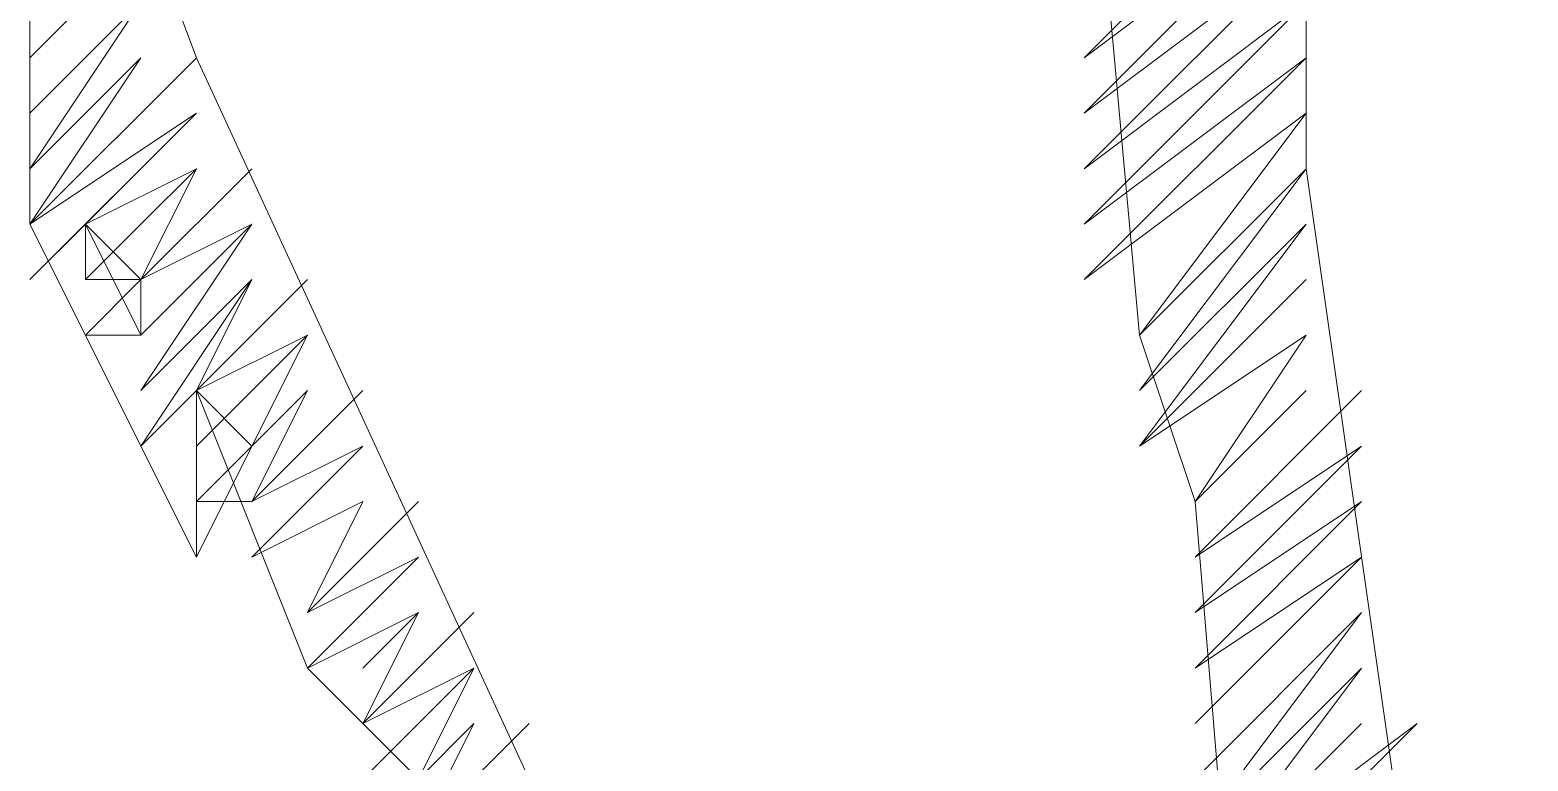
# Model space of a CAD drawing. Header units: millimetres. Extents: x 24 to 410, y 10 to 282.
# Drawn here: x 285.708 to 286.851, y 15.211 to 15.769 of the extents above; entities that cross this region are included whole.
import ezdxf

# ---------------------------------------------------------------- set-up
doc = ezdxf.new("R2010")
doc.units = ezdxf.units.MM
doc.layers.add('Watermark', color=7, linetype='Continuous')

msp = doc.modelspace()

# ---------------------------------------------------------------- linework, layer by layer
at = {"layer": 'Watermark', "color": 7, "lineweight": 0}
msp.add_lwpolyline([(285.707667, 16.086667), (285.707667, 16.171333), (285.834667, 16.171333), (286.046333, 16.298333), (286.215667, 16.298333), (286.385, 16.383), (286.427333, 16.383), (286.427333, 16.256), (286.469667, 16.171333), (286.469667, 16.086667), (286.512, 16.002), (286.554333, 15.536333), (286.596667, 15.409333), (286.639, 14.901333), (286.681333, 14.816667), (286.681333, 14.562667), (286.596667, 14.605), (286.342667, 14.901333), (286.215667, 15.028333), (286.088667, 15.197667), (285.834667, 15.748)], close=True, dxfattribs=at)
for points in [[(286.512, 15.748), (286.681333, 15.917333)], [(286.512, 15.748), (286.681333, 15.917333)], [(286.512, 15.748), (286.681333, 15.917333)], [(286.512, 15.748), (286.681333, 15.917333)], [(286.512, 15.748), (286.681333, 15.917333)], [(286.512, 15.748), (286.681333, 15.917333)], [(286.512, 15.748), (286.681333, 15.917333)], [(286.512, 15.748), (286.681333, 15.917333)], [(285.707667, 15.790333), (285.707667, 15.621), (285.834667, 15.367), (285.877, 15.451667), (285.834667, 15.494), (285.919333, 15.282333), (286.046333, 15.155333), (286.385, 14.774333), (286.258, 14.816667), (286.046333, 15.113), (286.004, 15.070667), (286.046333, 15.028333), (286.427333, 14.605), (286.766, 14.393333), (286.850667, 14.478), (286.808333, 14.774333), (286.681333, 15.663333), (286.681333, 15.875)], [(286.512, 15.748), (286.681333, 15.875)], [(286.512, 15.748), (286.681333, 15.875)], [(286.512, 15.748), (286.681333, 15.875)], [(286.512, 15.748), (286.681333, 15.875)], [(286.512, 15.748), (286.681333, 15.875)], [(286.512, 15.748), (286.681333, 15.875)], [(286.512, 15.705667), (286.681333, 15.875)], [(286.512, 15.705667), (286.681333, 15.875)], [(286.512, 15.705667), (286.681333, 15.875)], [(286.512, 15.705667), (286.681333, 15.875)], [(286.512, 15.705667), (286.681333, 15.875)], [(286.512, 15.705667), (286.681333, 15.875)], [(286.512, 15.705667), (286.681333, 15.875)], [(286.512, 15.705667), (286.681333, 15.875)], [(286.512, 15.705667), (286.681333, 15.875)], [(285.707667, 15.748), (285.792333, 15.832667)], [(285.707667, 15.748), (285.792333, 15.832667)], [(285.707667, 15.748), (285.792333, 15.832667)], [(285.707667, 15.748), (285.792333, 15.832667)], [(285.707667, 15.748), (285.792333, 15.832667)], [(285.707667, 15.748), (285.792333, 15.832667)], [(285.707667, 15.748), (285.792333, 15.832667)], [(285.707667, 15.748), (285.792333, 15.832667)], [(285.707667, 15.748), (285.792333, 15.832667)], [(285.707667, 15.748), (285.792333, 15.832667)], [(285.707667, 15.748), (285.792333, 15.832667)], [(285.707667, 15.748), (285.792333, 15.832667)], [(285.707667, 15.748), (285.792333, 15.832667)], [(285.707667, 15.748), (285.792333, 15.832667)], [(286.512, 15.705667), (286.681333, 15.832667)], [(286.512, 15.705667), (286.681333, 15.832667)], [(286.512, 15.705667), (286.681333, 15.832667)], [(286.512, 15.705667), (286.681333, 15.832667)], [(286.512, 15.705667), (286.681333, 15.832667)], [(286.512, 15.705667), (286.681333, 15.832667)], [(286.512, 15.663333), (286.681333, 15.832667)], [(286.512, 15.663333), (286.681333, 15.832667)], [(286.512, 15.663333), (286.681333, 15.832667)], [(286.512, 15.663333), (286.681333, 15.832667)], [(286.512, 15.663333), (286.681333, 15.832667)], [(286.512, 15.663333), (286.681333, 15.832667)], [(286.512, 15.663333), (286.681333, 15.832667)], [(286.512, 15.663333), (286.681333, 15.832667)], [(285.707667, 15.705667), (285.792333, 15.790333)], [(285.707667, 15.705667), (285.792333, 15.790333)], [(285.707667, 15.705667), (285.792333, 15.790333)], [(285.707667, 15.705667), (285.792333, 15.790333)], [(285.707667, 15.705667), (285.792333, 15.790333)], [(285.707667, 15.705667), (285.792333, 15.790333)], [(285.707667, 15.705667), (285.792333, 15.790333)], [(285.707667, 15.705667), (285.792333, 15.790333)], [(285.707667, 15.705667), (285.792333, 15.790333)], [(285.707667, 15.705667), (285.792333, 15.790333)], [(285.707667, 15.705667), (285.792333, 15.790333)], [(285.707667, 15.705667), (285.792333, 15.790333)], [(285.707667, 15.705667), (285.792333, 15.790333)], [(285.707667, 15.705667), (285.792333, 15.790333)], [(285.707667, 15.663333), (285.792333, 15.790333)], [(285.707667, 15.663333), (285.792333, 15.790333)], [(285.707667, 15.663333), (285.792333, 15.790333)], [(286.512, 15.663333), (286.681333, 15.790333)], [(286.512, 15.663333), (286.681333, 15.790333)], [(286.512, 15.663333), (286.681333, 15.790333)], [(286.512, 15.663333), (286.681333, 15.790333)], [(286.512, 15.663333), (286.681333, 15.790333)], [(286.512, 15.663333), (286.681333, 15.790333)], [(286.512, 15.621), (286.681333, 15.790333)], [(286.512, 15.621), (286.681333, 15.790333)], [(286.512, 15.621), (286.681333, 15.790333)], [(286.512, 15.621), (286.681333, 15.790333)], [(286.512, 15.621), (286.681333, 15.790333)], [(286.512, 15.621), (286.681333, 15.790333)], [(286.512, 15.621), (286.681333, 15.790333)], [(285.707667, 15.663333), (285.792333, 15.748)], [(285.707667, 15.663333), (285.792333, 15.748)], [(285.707667, 15.663333), (285.792333, 15.748)], [(285.707667, 15.663333), (285.792333, 15.748)], [(285.707667, 15.663333), (285.792333, 15.748)], [(285.707667, 15.663333), (285.792333, 15.748)], [(285.707667, 15.663333), (285.792333, 15.748)], [(285.707667, 15.663333), (285.792333, 15.748)], [(285.707667, 15.663333), (285.792333, 15.748)], [(285.707667, 15.663333), (285.792333, 15.748)], [(285.707667, 15.621), (285.792333, 15.748)], [(285.707667, 15.621), (285.792333, 15.748)], [(285.707667, 15.621), (285.792333, 15.748)], [(285.707667, 15.621), (285.834667, 15.748)], [(285.707667, 15.621), (285.834667, 15.748)], [(285.707667, 15.621), (285.834667, 15.748)], [(285.707667, 15.621), (285.834667, 15.748)], [(285.707667, 15.621), (285.834667, 15.748)], [(286.512, 15.621), (286.681333, 15.748)], [(286.512, 15.621), (286.681333, 15.748)], [(286.512, 15.621), (286.681333, 15.748)], [(286.512, 15.621), (286.681333, 15.748)], [(286.512, 15.621), (286.681333, 15.748)], [(286.512, 15.621), (286.681333, 15.748)], [(286.512, 15.621), (286.681333, 15.748)], [(286.512, 15.621), (286.681333, 15.748)], [(286.512, 15.578667), (286.681333, 15.748)], [(286.512, 15.578667), (286.681333, 15.748)], [(286.512, 15.578667), (286.681333, 15.748)], [(286.512, 15.578667), (286.681333, 15.748)], [(286.512, 15.578667), (286.681333, 15.748)], [(286.512, 15.578667), (286.681333, 15.748)], [(285.707667, 15.621), (285.834667, 15.705667)], [(285.707667, 15.621), (285.834667, 15.705667)], [(285.707667, 15.621), (285.834667, 15.705667)], [(285.707667, 15.621), (285.834667, 15.705667)], [(285.707667, 15.621), (285.834667, 15.705667)], [(285.707667, 15.621), (285.834667, 15.705667)], [(285.707667, 15.621), (285.834667, 15.705667)], [(285.707667, 15.621), (285.834667, 15.705667)], [(285.707667, 15.621), (285.834667, 15.705667)], [(285.707667, 15.621), (285.834667, 15.705667)], [(285.707667, 15.621), (285.834667, 15.705667)], [(285.707667, 15.578667), (285.834667, 15.705667)], [(285.707667, 15.578667), (285.834667, 15.705667)], [(285.75, 15.621), (285.834667, 15.705667)], [(285.75, 15.621), (285.834667, 15.705667)], [(285.75, 15.621), (285.834667, 15.705667)], [(285.75, 15.621), (285.834667, 15.705667)], [(285.75, 15.621), (285.834667, 15.705667)], [(285.75, 15.621), (285.834667, 15.705667)], [(285.75, 15.621), (285.834667, 15.705667)], [(286.512, 15.578667), (286.681333, 15.705667)], [(286.512, 15.578667), (286.681333, 15.705667)], [(286.512, 15.578667), (286.681333, 15.705667)], [(286.512, 15.578667), (286.681333, 15.705667)], [(286.512, 15.578667), (286.681333, 15.705667)], [(286.512, 15.578667), (286.681333, 15.705667)], [(286.512, 15.578667), (286.681333, 15.705667)], [(286.512, 15.578667), (286.681333, 15.705667)], [(286.554333, 15.536333), (286.681333, 15.705667)], [(286.554333, 15.536333), (286.681333, 15.705667)], [(286.554333, 15.536333), (286.681333, 15.705667)], [(286.554333, 15.536333), (286.681333, 15.705667)], [(286.554333, 15.536333), (286.681333, 15.705667)], [(286.554333, 15.536333), (286.681333, 15.705667)], [(285.75, 15.621), (285.834667, 15.663333)], [(285.792333, 15.621), (285.834667, 15.663333)], [(285.792333, 15.621), (285.834667, 15.663333)], [(285.792333, 15.621), (285.834667, 15.663333)], [(285.792333, 15.621), (285.834667, 15.663333)], [(285.792333, 15.621), (285.834667, 15.663333)], [(285.792333, 15.621), (285.834667, 15.663333)], [(285.792333, 15.621), (285.834667, 15.663333)], [(285.792333, 15.621), (285.834667, 15.663333)], [(285.792333, 15.578667), (285.834667, 15.663333)], [(285.792333, 15.578667), (285.834667, 15.663333)], [(285.792333, 15.578667), (285.834667, 15.663333)], [(285.792333, 15.578667), (285.834667, 15.663333)], [(285.792333, 15.578667), (285.834667, 15.663333)], [(285.792333, 15.578667), (285.834667, 15.663333)], [(285.792333, 15.578667), (285.834667, 15.663333)], [(285.792333, 15.578667), (285.834667, 15.663333)], [(285.792333, 15.578667), (285.877, 15.663333)], [(285.792333, 15.578667), (285.877, 15.663333)], [(285.792333, 15.578667), (285.877, 15.663333)], [(285.792333, 15.578667), (285.877, 15.663333)], [(286.554333, 15.536333), (286.681333, 15.663333)], [(286.554333, 15.536333), (286.681333, 15.663333)], [(286.554333, 15.536333), (286.681333, 15.663333)], [(286.554333, 15.536333), (286.681333, 15.663333)], [(286.554333, 15.536333), (286.681333, 15.663333)], [(286.554333, 15.536333), (286.681333, 15.663333)], [(286.554333, 15.536333), (286.681333, 15.663333)], [(286.554333, 15.536333), (286.681333, 15.663333)], [(286.554333, 15.536333), (286.681333, 15.663333)], [(286.554333, 15.536333), (286.681333, 15.663333)], [(286.554333, 15.494), (286.681333, 15.663333)], [(286.554333, 15.494), (286.681333, 15.663333)], [(286.554333, 15.494), (286.681333, 15.663333)], [(286.554333, 15.494), (286.681333, 15.663333)], [(285.707667, 15.578667), (285.75, 15.621)], [(285.75, 15.578667), (285.75, 15.621)], [(285.75, 15.578667), (285.75, 15.621)], [(285.75, 15.578667), (285.75, 15.621)], [(285.75, 15.578667), (285.75, 15.621)], [(285.75, 15.578667), (285.75, 15.621)], [(285.75, 15.578667), (285.75, 15.621)], [(285.75, 15.578667), (285.75, 15.621)], [(285.75, 15.578667), (285.75, 15.621)], [(285.75, 15.578667), (285.75, 15.621)], [(285.75, 15.578667), (285.75, 15.621)], [(285.75, 15.578667), (285.792333, 15.621)], [(285.75, 15.578667), (285.792333, 15.621)], [(285.792333, 15.578667), (285.75, 15.621), (285.792333, 15.578667), (285.792333, 15.536333)], [(285.792333, 15.578667), (285.75, 15.621), (285.792333, 15.536333)], [(285.792333, 15.578667), (285.877, 15.621)], [(285.792333, 15.578667), (285.877, 15.621)], [(285.792333, 15.578667), (285.877, 15.621)], [(285.792333, 15.578667), (285.877, 15.621)], [(285.792333, 15.578667), (285.877, 15.621)], [(285.792333, 15.578667), (285.877, 15.621)], [(285.792333, 15.578667), (285.877, 15.621)], [(285.792333, 15.536333), (285.877, 15.621)], [(285.792333, 15.536333), (285.877, 15.621)], [(285.792333, 15.536333), (285.877, 15.621)], [(285.792333, 15.536333), (285.877, 15.621)], [(285.792333, 15.536333), (285.877, 15.621)], [(285.792333, 15.536333), (285.877, 15.621)], [(285.792333, 15.494), (285.877, 15.621)], [(285.792333, 15.494), (285.877, 15.621)], [(285.792333, 15.494), (285.877, 15.621)], [(285.792333, 15.494), (285.877, 15.621)], [(285.792333, 15.494), (285.877, 15.621)], [(285.792333, 15.494), (285.877, 15.621)], [(285.792333, 15.494), (285.877, 15.621)], [(286.554333, 15.494), (286.681333, 15.621)], [(286.554333, 15.494), (286.681333, 15.621)], [(286.554333, 15.494), (286.681333, 15.621)], [(286.554333, 15.494), (286.681333, 15.621)], [(286.554333, 15.494), (286.681333, 15.621)], [(286.554333, 15.494), (286.681333, 15.621)], [(286.554333, 15.494), (286.681333, 15.621)], [(286.554333, 15.494), (286.681333, 15.621)], [(286.554333, 15.494), (286.681333, 15.621)], [(286.554333, 15.494), (286.681333, 15.621)], [(286.554333, 15.494), (286.681333, 15.621)], [(286.554333, 15.494), (286.681333, 15.621)], [(286.554333, 15.494), (286.681333, 15.621)], [(286.554333, 15.494), (286.681333, 15.621)], [(286.554333, 15.494), (286.681333, 15.621)], [(286.554333, 15.451667), (286.681333, 15.621)], [(285.75, 15.578667), (285.792333, 15.578667)], [(285.75, 15.578667), (285.792333, 15.578667)], [(285.75, 15.578667), (285.792333, 15.578667)], [(285.75, 15.578667), (285.792333, 15.578667)], [(285.75, 15.578667), (285.792333, 15.578667)], [(285.75, 15.578667), (285.792333, 15.578667)], [(285.75, 15.536333), (285.792333, 15.578667)], [(285.75, 15.536333), (285.792333, 15.578667)], [(285.75, 15.536333), (285.792333, 15.578667)], [(285.75, 15.536333), (285.792333, 15.578667)], [(285.75, 15.536333), (285.792333, 15.578667)], [(285.75, 15.536333), (285.792333, 15.578667)], [(285.75, 15.536333), (285.792333, 15.578667)], [(285.75, 15.536333), (285.792333, 15.578667)], [(285.75, 15.536333), (285.792333, 15.578667)], [(285.75, 15.536333), (285.792333, 15.578667)], [(285.75, 15.536333), (285.792333, 15.578667)], [(285.75, 15.536333), (285.792333, 15.578667)], [(285.75, 15.536333), (285.792333, 15.578667)], [(285.792333, 15.536333), (285.792333, 15.578667)], [(285.792333, 15.494), (285.877, 15.578667)], [(285.792333, 15.494), (285.877, 15.578667)], [(285.792333, 15.494), (285.877, 15.578667)], [(285.792333, 15.494), (285.877, 15.578667)], [(285.792333, 15.494), (285.877, 15.578667)], [(285.792333, 15.494), (285.877, 15.578667)], [(285.792333, 15.494), (285.877, 15.578667)], [(285.792333, 15.494), (285.877, 15.578667)], [(285.792333, 15.494), (285.877, 15.578667)], [(285.792333, 15.494), (285.877, 15.578667)], [(285.792333, 15.494), (285.877, 15.578667)], [(285.792333, 15.494), (285.877, 15.578667)], [(285.792333, 15.494), (285.877, 15.578667)], [(285.792333, 15.494), (285.877, 15.578667)], [(285.792333, 15.451667), (285.877, 15.578667)], [(285.834667, 15.494), (285.877, 15.578667)], [(285.834667, 15.494), (285.919333, 15.578667)], [(285.834667, 15.494), (285.919333, 15.578667)], [(285.834667, 15.494), (285.919333, 15.578667)], [(285.834667, 15.494), (285.919333, 15.578667)], [(285.834667, 15.494), (285.919333, 15.578667)], [(286.554333, 15.451667), (286.681333, 15.578667)], [(286.554333, 15.451667), (286.681333, 15.578667)], [(286.554333, 15.451667), (286.681333, 15.578667)], [(286.554333, 15.451667), (286.681333, 15.578667)], [(286.554333, 15.451667), (286.681333, 15.578667)], [(286.554333, 15.451667), (286.681333, 15.578667)], [(286.554333, 15.451667), (286.681333, 15.578667)], [(286.554333, 15.451667), (286.681333, 15.578667)], [(286.554333, 15.451667), (286.681333, 15.578667)], [(286.554333, 15.451667), (286.681333, 15.578667)], [(286.554333, 15.451667), (286.681333, 15.578667)], [(286.554333, 15.451667), (286.681333, 15.578667)], [(286.554333, 15.451667), (286.681333, 15.578667)], [(286.554333, 15.451667), (286.681333, 15.578667)], [(286.554333, 15.451667), (286.681333, 15.578667)], [(286.554333, 15.451667), (286.681333, 15.578667)], [(285.75, 15.536333), (285.792333, 15.536333)], [(285.75, 15.536333), (285.792333, 15.536333)], [(285.75, 15.536333), (285.792333, 15.536333)], [(285.75, 15.536333), (285.792333, 15.536333)], [(285.75, 15.536333), (285.792333, 15.536333)], [(285.75, 15.536333), (285.792333, 15.536333)], [(285.75, 15.536333), (285.792333, 15.536333)], [(285.834667, 15.494), (285.919333, 15.536333)], [(285.834667, 15.494), (285.919333, 15.536333)], [(285.834667, 15.494), (285.919333, 15.536333)], [(285.834667, 15.494), (285.919333, 15.536333)], [(285.834667, 15.494), (285.919333, 15.536333)], [(285.834667, 15.494), (285.919333, 15.536333)], [(285.834667, 15.494), (285.919333, 15.536333)], [(285.834667, 15.494), (285.919333, 15.536333)], [(285.834667, 15.494), (285.919333, 15.536333)], [(285.834667, 15.451667), (285.919333, 15.536333)], [(285.834667, 15.451667), (285.919333, 15.536333)], [(285.834667, 15.451667), (285.919333, 15.536333)], [(285.834667, 15.451667), (285.919333, 15.536333)], [(285.834667, 15.451667), (285.919333, 15.536333)], [(285.834667, 15.451667), (285.919333, 15.536333)], [(285.834667, 15.451667), (285.919333, 15.536333)], [(285.834667, 15.451667), (285.919333, 15.536333)], [(285.877, 15.451667), (285.919333, 15.536333)], [(285.877, 15.451667), (285.919333, 15.536333)], [(285.877, 15.451667), (285.919333, 15.536333)], [(286.554333, 15.451667), (286.681333, 15.536333)], [(286.554333, 15.451667), (286.681333, 15.536333)], [(286.554333, 15.451667), (286.681333, 15.536333)], [(286.596667, 15.409333), (286.681333, 15.536333)], [(286.596667, 15.409333), (286.681333, 15.536333)], [(286.596667, 15.409333), (286.681333, 15.536333)], [(286.596667, 15.409333), (286.681333, 15.536333)], [(286.596667, 15.409333), (286.681333, 15.536333)], [(286.596667, 15.409333), (286.681333, 15.536333)], [(286.596667, 15.409333), (286.681333, 15.536333)], [(286.596667, 15.409333), (286.681333, 15.536333)], [(286.596667, 15.409333), (286.681333, 15.536333)], [(286.596667, 15.409333), (286.681333, 15.536333)], [(286.596667, 15.409333), (286.681333, 15.536333)], [(286.596667, 15.409333), (286.681333, 15.536333)], [(286.596667, 15.409333), (286.681333, 15.536333)], [(285.792333, 15.451667), (285.834667, 15.494)], [(285.792333, 15.451667), (285.834667, 15.494)], [(285.792333, 15.451667), (285.834667, 15.494)], [(285.792333, 15.451667), (285.834667, 15.494)], [(285.792333, 15.451667), (285.834667, 15.494)], [(285.792333, 15.451667), (285.834667, 15.494)], [(285.792333, 15.451667), (285.834667, 15.494)], [(285.792333, 15.451667), (285.834667, 15.494)], [(285.792333, 15.451667), (285.834667, 15.494)], [(285.792333, 15.451667), (285.834667, 15.494)], [(285.792333, 15.451667), (285.834667, 15.494)], [(285.792333, 15.451667), (285.834667, 15.494)], [(285.792333, 15.451667), (285.834667, 15.494)], [(285.834667, 15.451667), (285.834667, 15.494)], [(285.834667, 15.451667), (285.834667, 15.494)], [(285.834667, 15.451667), (285.834667, 15.494)], [(285.834667, 15.451667), (285.834667, 15.494)], [(285.834667, 15.451667), (285.834667, 15.494)], [(285.834667, 15.451667), (285.834667, 15.494)], [(285.834667, 15.451667), (285.834667, 15.494)], [(285.834667, 15.451667), (285.834667, 15.494)], [(285.877, 15.451667), (285.919333, 15.494)], [(285.877, 15.451667), (285.919333, 15.494)], [(285.877, 15.451667), (285.919333, 15.494)], [(285.877, 15.451667), (285.919333, 15.494)], [(285.877, 15.451667), (285.919333, 15.494)], [(285.877, 15.451667), (285.919333, 15.494)], [(285.877, 15.451667), (285.919333, 15.494)], [(285.877, 15.451667), (285.919333, 15.494)], [(285.877, 15.451667), (285.919333, 15.494)], [(285.877, 15.409333), (285.919333, 15.494)], [(285.877, 15.409333), (285.919333, 15.494)], [(285.877, 15.409333), (285.919333, 15.494)], [(285.877, 15.409333), (285.919333, 15.494)], [(285.877, 15.409333), (285.919333, 15.494)], [(285.877, 15.409333), (285.919333, 15.494)], [(285.877, 15.409333), (285.919333, 15.494)], [(285.877, 15.409333), (285.961667, 15.494)], [(285.877, 15.409333), (285.961667, 15.494)], [(285.877, 15.409333), (285.961667, 15.494)], [(285.877, 15.409333), (285.961667, 15.494)], [(285.877, 15.409333), (285.961667, 15.494)], [(286.596667, 15.409333), (286.681333, 15.494)], [(286.596667, 15.409333), (286.681333, 15.494)], [(286.596667, 15.409333), (286.681333, 15.494)], [(286.596667, 15.409333), (286.681333, 15.494)], [(286.596667, 15.409333), (286.681333, 15.494)], [(286.596667, 15.367), (286.723667, 15.494)], [(286.596667, 15.367), (286.723667, 15.494)], [(286.596667, 15.367), (286.723667, 15.494)], [(286.596667, 15.367), (286.723667, 15.494)], [(286.596667, 15.367), (286.723667, 15.494)], [(286.596667, 15.367), (286.723667, 15.494)], [(286.596667, 15.367), (286.723667, 15.494)], [(286.596667, 15.367), (286.723667, 15.494)], [(286.596667, 15.367), (286.723667, 15.494)], [(286.596667, 15.367), (286.723667, 15.494)], [(286.596667, 15.367), (286.723667, 15.494)], [(285.834667, 15.409333), (285.834667, 15.451667)], [(285.834667, 15.409333), (285.834667, 15.451667)], [(285.834667, 15.409333), (285.834667, 15.451667)], [(285.834667, 15.409333), (285.834667, 15.451667)], [(285.834667, 15.409333), (285.834667, 15.451667)], [(285.834667, 15.409333), (285.877, 15.451667)], [(285.834667, 15.409333), (285.877, 15.451667)], [(285.834667, 15.409333), (285.877, 15.451667)], [(285.834667, 15.409333), (285.877, 15.451667)], [(285.834667, 15.409333), (285.877, 15.451667)], [(285.834667, 15.409333), (285.877, 15.451667)], [(285.834667, 15.409333), (285.877, 15.451667)], [(285.834667, 15.409333), (285.877, 15.451667)], [(285.834667, 15.409333), (285.834667, 15.451667)], [(285.877, 15.409333), (285.961667, 15.451667)], [(285.877, 15.409333), (285.961667, 15.451667)], [(285.877, 15.409333), (285.961667, 15.451667)], [(285.877, 15.409333), (285.961667, 15.451667)], [(285.877, 15.409333), (285.961667, 15.451667)], [(285.877, 15.409333), (285.961667, 15.451667)], [(285.877, 15.367), (285.961667, 15.451667)], [(285.877, 15.367), (285.961667, 15.451667)], [(285.877, 15.367), (285.961667, 15.451667)], [(285.877, 15.367), (285.961667, 15.451667)], [(285.877, 15.367), (285.961667, 15.451667)], [(285.877, 15.367), (285.961667, 15.451667)], [(285.877, 15.367), (285.961667, 15.451667)], [(285.877, 15.367), (285.961667, 15.451667)], [(285.877, 15.367), (285.961667, 15.451667)], [(285.877, 15.367), (285.961667, 15.451667)], [(285.877, 15.367), (285.961667, 15.451667)], [(285.877, 15.367), (285.961667, 15.451667)], [(285.877, 15.367), (285.961667, 15.451667)], [(285.877, 15.367), (285.961667, 15.451667)], [(286.596667, 15.367), (286.723667, 15.451667)], [(286.596667, 15.367), (286.723667, 15.451667)], [(286.596667, 15.367), (286.723667, 15.451667)], [(286.596667, 15.324667), (286.723667, 15.451667)], [(286.596667, 15.324667), (286.723667, 15.451667)], [(286.596667, 15.324667), (286.723667, 15.451667)], [(286.596667, 15.324667), (286.723667, 15.451667)], [(286.596667, 15.324667), (286.723667, 15.451667)], [(286.596667, 15.324667), (286.723667, 15.451667)], [(286.596667, 15.324667), (286.723667, 15.451667)], [(286.596667, 15.324667), (286.723667, 15.451667)], [(286.596667, 15.324667), (286.723667, 15.451667)], [(286.596667, 15.324667), (286.723667, 15.451667)], [(286.596667, 15.324667), (286.723667, 15.451667)], [(286.596667, 15.324667), (286.723667, 15.451667)], [(285.834667, 15.409333), (285.877, 15.409333)], [(285.834667, 15.409333), (285.877, 15.409333)], [(285.834667, 15.409333), (285.877, 15.409333)], [(285.834667, 15.409333), (285.877, 15.409333)], [(285.834667, 15.409333), (285.877, 15.409333)], [(285.834667, 15.409333), (285.877, 15.409333)], [(285.834667, 15.409333), (285.877, 15.409333)], [(285.834667, 15.367), (285.834667, 15.409333)], [(285.834667, 15.367), (285.834667, 15.409333)], [(285.834667, 15.367), (285.834667, 15.409333)], [(285.877, 15.367), (285.961667, 15.409333)], [(285.877, 15.367), (285.961667, 15.409333)], [(285.877, 15.367), (285.961667, 15.409333)], [(285.877, 15.367), (285.961667, 15.409333)], [(285.877, 15.367), (285.961667, 15.409333)], [(285.919333, 15.324667), (285.961667, 15.409333)], [(285.919333, 15.324667), (285.961667, 15.409333)], [(285.919333, 15.324667), (285.961667, 15.409333)], [(285.919333, 15.324667), (285.961667, 15.409333)], [(285.919333, 15.324667), (285.961667, 15.409333)], [(285.919333, 15.324667), (285.961667, 15.409333)], [(285.919333, 15.324667), (285.961667, 15.409333)], [(285.919333, 15.324667), (285.961667, 15.409333)], [(285.919333, 15.324667), (285.961667, 15.409333)], [(285.919333, 15.324667), (285.961667, 15.409333)], [(285.919333, 15.324667), (285.961667, 15.409333)], [(285.919333, 15.324667), (286.004, 15.409333)], [(285.919333, 15.324667), (286.004, 15.409333)], [(285.919333, 15.324667), (286.004, 15.409333)], [(285.919333, 15.324667), (286.004, 15.409333)], [(286.596667, 15.324667), (286.723667, 15.409333)], [(286.596667, 15.324667), (286.723667, 15.409333)], [(286.596667, 15.324667), (286.723667, 15.409333)], [(286.596667, 15.282333), (286.723667, 15.409333)], [(286.596667, 15.282333), (286.723667, 15.409333)], [(286.596667, 15.282333), (286.723667, 15.409333)], [(286.596667, 15.282333), (286.723667, 15.409333)], [(286.596667, 15.282333), (286.723667, 15.409333)], [(286.596667, 15.282333), (286.723667, 15.409333)], [(286.596667, 15.282333), (286.723667, 15.409333)], [(286.596667, 15.282333), (286.723667, 15.409333)], [(286.596667, 15.282333), (286.723667, 15.409333)], [(286.596667, 15.282333), (286.723667, 15.409333)], [(286.596667, 15.282333), (286.723667, 15.409333)], [(286.596667, 15.282333), (286.723667, 15.409333)], [(286.596667, 15.282333), (286.723667, 15.409333)], [(285.919333, 15.324667), (286.004, 15.367)], [(285.919333, 15.324667), (286.004, 15.367)], [(285.919333, 15.324667), (286.004, 15.367)], [(285.919333, 15.324667), (286.004, 15.367)], [(285.919333, 15.324667), (286.004, 15.367)], [(285.919333, 15.282333), (286.004, 15.367)], [(285.919333, 15.282333), (286.004, 15.367)], [(285.919333, 15.282333), (286.004, 15.367)], [(285.919333, 15.282333), (286.004, 15.367)], [(285.919333, 15.282333), (286.004, 15.367)], [(285.919333, 15.282333), (286.004, 15.367)], [(285.919333, 15.282333), (286.004, 15.367)], [(285.919333, 15.282333), (286.004, 15.367)], [(285.919333, 15.282333), (286.004, 15.367)], [(285.919333, 15.282333), (286.004, 15.367)], [(285.919333, 15.282333), (286.004, 15.367)], [(285.919333, 15.282333), (286.004, 15.367)], [(285.919333, 15.282333), (286.004, 15.367)], [(285.919333, 15.282333), (286.004, 15.367)], [(285.919333, 15.282333), (286.004, 15.367)], [(285.919333, 15.282333), (286.004, 15.367)], [(286.596667, 15.282333), (286.723667, 15.367)], [(286.596667, 15.282333), (286.723667, 15.367)], [(286.596667, 15.24), (286.723667, 15.367)], [(286.596667, 15.24), (286.723667, 15.367)], [(286.596667, 15.24), (286.723667, 15.367)], [(286.596667, 15.24), (286.723667, 15.367)], [(286.596667, 15.24), (286.723667, 15.367)], [(286.596667, 15.24), (286.723667, 15.367)], [(286.596667, 15.24), (286.723667, 15.367)], [(286.596667, 15.24), (286.723667, 15.367)], [(286.596667, 15.24), (286.723667, 15.367)], [(286.596667, 15.24), (286.723667, 15.367)], [(286.596667, 15.24), (286.723667, 15.367)], [(286.596667, 15.24), (286.723667, 15.367)], [(286.596667, 15.24), (286.723667, 15.367)], [(286.596667, 15.24), (286.723667, 15.367)], [(285.919333, 15.282333), (286.004, 15.324667)], [(285.919333, 15.282333), (286.004, 15.324667)], [(285.919333, 15.282333), (286.004, 15.324667)], [(285.919333, 15.282333), (286.004, 15.324667)], [(285.961667, 15.282333), (286.004, 15.324667)], [(285.961667, 15.282333), (286.004, 15.324667)], [(285.961667, 15.24), (286.004, 15.324667)], [(285.961667, 15.24), (286.004, 15.324667)], [(285.961667, 15.24), (286.004, 15.324667)], [(285.961667, 15.24), (286.004, 15.324667)], [(285.961667, 15.24), (286.004, 15.324667)], [(285.961667, 15.24), (286.004, 15.324667)], [(285.961667, 15.24), (286.004, 15.324667)], [(285.961667, 15.24), (286.004, 15.324667)], [(285.961667, 15.24), (286.004, 15.324667)], [(285.961667, 15.24), (286.004, 15.324667)], [(285.961667, 15.24), (286.046333, 15.324667)], [(285.961667, 15.24), (286.046333, 15.324667)], [(285.961667, 15.24), (286.046333, 15.324667)], [(285.961667, 15.24), (286.046333, 15.324667)], [(286.596667, 15.197667), (286.723667, 15.324667)], [(286.596667, 15.197667), (286.723667, 15.324667)], [(286.596667, 15.197667), (286.723667, 15.324667)], [(286.596667, 15.197667), (286.723667, 15.324667)], [(286.596667, 15.197667), (286.723667, 15.324667)], [(286.596667, 15.197667), (286.723667, 15.324667)], [(286.596667, 15.197667), (286.723667, 15.324667)], [(286.596667, 15.197667), (286.723667, 15.324667)], [(286.596667, 15.197667), (286.723667, 15.324667)], [(286.596667, 15.197667), (286.723667, 15.324667)], [(286.596667, 15.197667), (286.723667, 15.324667)], [(286.596667, 15.197667), (286.723667, 15.324667)], [(286.596667, 15.197667), (286.723667, 15.324667)], [(286.596667, 15.197667), (286.723667, 15.324667)], [(286.596667, 15.197667), (286.723667, 15.324667)], [(286.596667, 15.155333), (286.723667, 15.324667)], [(285.961667, 15.24), (286.046333, 15.282333)], [(285.961667, 15.24), (286.046333, 15.282333)], [(285.961667, 15.24), (286.046333, 15.282333)], [(285.961667, 15.24), (286.046333, 15.282333)], [(285.961667, 15.24), (286.046333, 15.282333)], [(285.961667, 15.24), (286.046333, 15.282333)], [(285.961667, 15.24), (286.046333, 15.282333)], [(285.961667, 15.24), (286.046333, 15.282333)], [(285.961667, 15.197667), (286.046333, 15.282333)], [(285.961667, 15.197667), (286.046333, 15.282333)], [(285.961667, 15.197667), (286.046333, 15.282333)], [(285.961667, 15.197667), (286.046333, 15.282333)], [(285.961667, 15.197667), (286.046333, 15.282333)], [(285.961667, 15.197667), (286.046333, 15.282333)], [(285.961667, 15.197667), (286.046333, 15.282333)], [(285.961667, 15.197667), (286.046333, 15.282333)], [(285.961667, 15.197667), (286.046333, 15.282333)], [(285.961667, 15.197667), (286.046333, 15.282333)], [(286.004, 15.197667), (286.046333, 15.282333)], [(286.004, 15.197667), (286.046333, 15.282333)], [(286.004, 15.197667), (286.046333, 15.282333)], [(286.596667, 15.155333), (286.723667, 15.282333)], [(286.596667, 15.155333), (286.723667, 15.282333)], [(286.596667, 15.155333), (286.723667, 15.282333)], [(286.596667, 15.155333), (286.723667, 15.282333)], [(286.596667, 15.155333), (286.723667, 15.282333)], [(286.596667, 15.155333), (286.723667, 15.282333)], [(286.596667, 15.155333), (286.723667, 15.282333)], [(286.596667, 15.155333), (286.723667, 15.282333)], [(286.596667, 15.155333), (286.723667, 15.282333)], [(286.596667, 15.155333), (286.723667, 15.282333)], [(286.596667, 15.155333), (286.723667, 15.282333)], [(286.596667, 15.155333), (286.723667, 15.282333)], [(286.596667, 15.155333), (286.723667, 15.282333)], [(286.596667, 15.113), (286.723667, 15.282333)], [(286.596667, 15.113), (286.723667, 15.282333)], [(286.004, 15.197667), (286.046333, 15.24)], [(286.004, 15.197667), (286.046333, 15.24)], [(286.004, 15.197667), (286.046333, 15.24)], [(286.004, 15.197667), (286.046333, 15.24)], [(286.004, 15.197667), (286.046333, 15.24)], [(286.004, 15.197667), (286.046333, 15.24)], [(286.004, 15.197667), (286.046333, 15.24)], [(286.004, 15.197667), (286.046333, 15.24)], [(286.004, 15.197667), (286.046333, 15.24)], [(286.004, 15.197667), (286.046333, 15.24)], [(286.004, 15.155333), (286.046333, 15.24)], [(286.004, 15.155333), (286.046333, 15.24)], [(286.004, 15.155333), (286.046333, 15.24)], [(286.004, 15.155333), (286.046333, 15.24)], [(286.004, 15.155333), (286.046333, 15.24)], [(286.004, 15.155333), (286.046333, 15.24)], [(286.004, 15.155333), (286.088667, 15.24)], [(286.004, 15.155333), (286.088667, 15.24)], [(286.004, 15.155333), (286.088667, 15.24)], [(286.004, 15.155333), (286.088667, 15.24)], [(286.596667, 15.113), (286.723667, 15.24)], [(286.596667, 15.113), (286.723667, 15.24)], [(286.596667, 15.113), (286.723667, 15.24)], [(286.596667, 15.113), (286.723667, 15.24)], [(286.596667, 15.113), (286.723667, 15.24)], [(286.596667, 15.113), (286.723667, 15.24)], [(286.596667, 15.113), (286.723667, 15.24)], [(286.596667, 15.113), (286.723667, 15.24)], [(286.596667, 15.113), (286.723667, 15.24)], [(286.596667, 15.113), (286.766, 15.24)], [(286.596667, 15.113), (286.766, 15.24)], [(286.596667, 15.113), (286.766, 15.24)], [(286.596667, 15.113), (286.766, 15.24)], [(286.596667, 15.070667), (286.766, 15.24)], [(286.596667, 15.070667), (286.766, 15.24)], [(286.596667, 15.070667), (286.766, 15.24)]]:
    msp.add_lwpolyline(points, dxfattribs=at)

doc.saveas('drawing.dxf')
